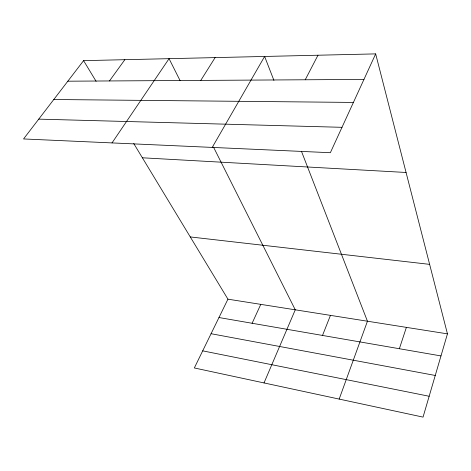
<?xml version="1.0" encoding="UTF-8"?>
<svg xmlns="http://www.w3.org/2000/svg" width="471" height="471" viewBox="0 0 471 471"><rect width="100%" height="100%" fill="white"/><g stroke="black" fill="none" stroke-linecap="round" stroke-linejoin="round"><path stroke-width="0.71" d="M375.664 53.888L330.354 152.71L23.55 138.945L83.591 60.647L375.664 53.888L447.45 333.857L423.046 417.112L194.34 367.957L227.94 299.173L133.74 143.514M399.367 348.728L406.391 327.369M339.173 399.084L367.445 321.216L301.446 151.268M322.505 335.434L330.454 315.37M264.019 382.935L295.27 309.812L213.475 147.052M252.109 323.265L260.781 304.36M305.226 79.776L317.984 55.225M212.215 147.411L264.625 56.461L273.922 80.4M200.793 80.4L215.117 57.603M112.021 142.913L169.06 58.669L180.128 80.694M109.472 80.947L124.844 59.693M67.836 81.195L363.953 79.428M53.788 99.511L353.409 102.431M38.746 119.134L341.999 127.317M142.377 157.791L406.067 172.474M190.278 236.931L429.634 264.366M227.94 299.173L447.45 333.857M218.974 317.536L440.98 355.923M211.067 333.715L435.251 375.464M202.695 350.854L429.158 396.258M83.591 60.647L96.102 81.318"/></g></svg>
